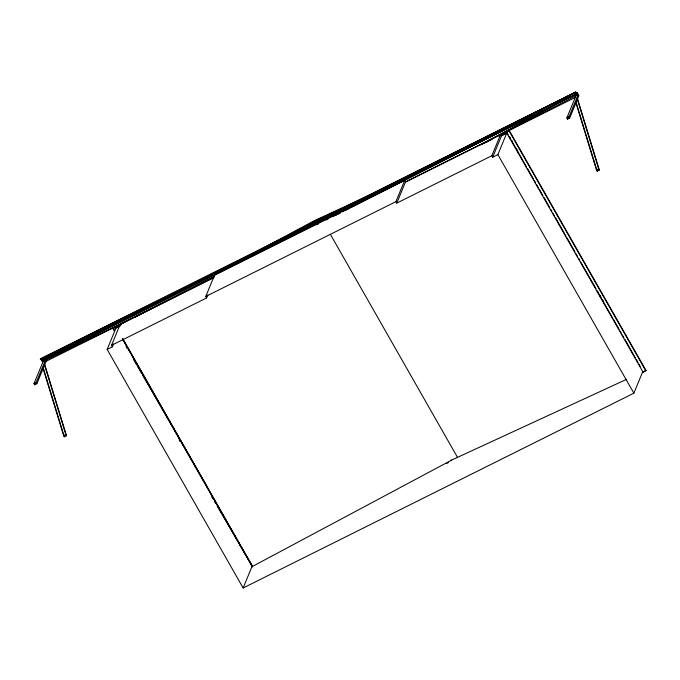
<?xml version="1.0" encoding="UTF-8"?>
<svg xmlns="http://www.w3.org/2000/svg" width="680" height="680" viewBox="0 0 680 680"><rect width="100%" height="100%" fill="white"/><g stroke="black" fill="none" stroke-linecap="round" stroke-linejoin="round"><path stroke-width="1.02" d="M40.341 359.644L575.722 92.004L575.356 92.897L40.341 359.644L40.706 358.76L575.722 92.004L577.779 95.616L577.252 92.684L575.348 93.627L577.252 92.684L578.935 95.642L569.696 118.048L567.511 119.144L566.831 117.963L577.252 92.684L575.348 93.636L577.252 92.684L576.767 93.84L41.752 360.587L46.095 361.301L213.579 277.797M42.228 359.431L45.424 360.12L46.095 361.301L36.856 383.707L34.672 384.803L34 383.622L43.239 361.207L435.047 164.186M34.672 384.803L35.479 382.849M34 383.622L36.184 382.525L45.424 360.12L122.459 323.221L214.362 276.632M114.555 331.389L112.982 328.618L115.94 326.706M506.66 131.903L509.337 130.67L646 370.421L642.965 372.521L642.625 371.934L633.87 393.184L243.143 587.996L107.159 349.418L115.923 328.168L115.71 327.258L112.982 328.618M107.159 349.418L112.353 346.834L111.511 345.355L120.267 324.096L213.452 277.635M112.353 346.834L113.543 343.935M111.511 345.355L206.593 297.942L205.751 296.471L214.514 275.213L404.685 180.395L405.526 181.874L396.763 203.133L395.921 201.654L404.685 180.395M206.593 297.942L207.791 295.043M243.143 587.996L251.906 566.737L451.639 460.122M122.774 338.7L252.543 566.593L122.723 338.827M491.844 155.728L500.608 134.47L501.449 135.949L492.694 157.199L491.844 155.728L396.763 203.133M509.337 130.67L501.551 135.711L506.642 133.356L506.302 132.77L499.613 135.856M492.694 157.199L497.879 154.615L506.642 133.356M567.511 119.144L568.692 116.271M566.831 117.963L569.024 116.867L578.255 94.46L500.387 134.802L570.766 96.237M643.322 371.654L646 370.421M577.252 92.684L575.348 93.636M564.23 99.688L481.465 144.237L488.155 141.389M566.091 98.694L570.741 96.186M114.911 327.258L125.273 321.725M254.541 252.662L314.984 220.371L369.826 195.058M115.583 327.573L121.108 324.624M134.929 317.237L144.185 312.29M272.484 243.754L274.354 242.751M276.233 241.749L314.627 221.238L353.2 203.43M115.923 328.168L120.326 325.813M298.112 230.826L314.968 221.833L333.234 213.393M446.615 463.488L448.486 462.493M141.381 313.795L214.344 276.777M335.623 215.254L340.365 212.849M345.1 210.452L349.834 208.046M351.73 207.085L516.604 123.445L342.278 211.794M526.082 118.643L518.5 122.485L523.243 120.062M527.977 117.682L532.712 115.277L527.977 117.657M540.294 111.427L542.189 110.466M316.693 224.766L318.589 223.805M326.171 219.963L328.066 219.002M332.8 216.597L340.382 212.755M436.942 163.234L441.685 160.854M446.429 158.465L451.163 156.085M455.906 153.706L460.649 151.317M468.231 147.509L470.127 146.548M477.708 142.74L479.604 141.788M487.186 137.972L489.081 137.02M41.752 360.587L193.664 284.589M195.559 283.637L203.158 279.837M205.054 278.885L212.653 275.085M214.548 274.142L253.478 254.66M255.382 253.716L262.973 249.917M264.877 248.965L272.468 245.166M274.372 244.213L281.962 240.414M283.866 239.462L303.798 229.483M305.702 228.54L313.293 224.74M315.197 223.788L322.787 219.988M324.692 219.036L332.282 215.237M334.186 214.285L341.785 210.486M343.68 209.533L354.127 204.315M356.023 203.362L363.622 199.563M365.517 198.611L373.116 194.811M375.012 193.859L382.611 190.06M384.506 189.108L392.105 185.308M394 184.365L401.6 180.557M406.342 178.185L410.142 176.29M405.526 181.874L500.608 134.47M405.467 182.121L575.798 97.197M205.751 296.471L395.921 201.654M44.744 364.582L66.504 435.727L64.32 436.815L63.648 435.633L65.832 434.546L44.566 365.024M577.575 98.923L599.343 170.068L597.159 171.156L596.479 169.975L598.672 168.886L577.396 99.365M576.767 93.84L40.706 358.76L42.764 362.363M497.505 136.127L507.654 131.444M478.567 145.571L491.971 139.383M450.95 460.402L626.594 379.329M346.426 206.686L314.627 221.238L314.968 221.833M211.803 496.944L212.874 498.771M214.481 501.517L215.56 503.344M217.167 506.09L252.603 566.465M597.644 291.524L598.715 293.361M599.794 295.188L600.865 297.024M602.471 299.769L603.542 301.597M509.303 136.476L510.365 138.304M511.419 140.139L512.473 141.967M516.179 148.368L517.76 151.113M126.081 346.57L127.143 348.406M133.526 359.44L136.714 364.956M137.785 366.792L141.508 373.235M142.57 375.071L206.924 486.327M569.024 116.867L569.696 118.048M598.672 168.886L599.343 170.068M509.167 131.087L645.83 370.846M507.135 132.957L508.19 134.802M509.294 136.519L510.289 138.49M511.394 140.207L526.583 167.076M527.697 168.81L533.417 179.061M534.539 180.804L535.517 182.75M536.571 184.594L538.144 187.357M539.265 189.108L542.878 195.661M544 197.412L549.712 207.646M550.842 209.406L551.812 211.335M552.865 213.18L554.438 215.942M555.568 217.71L566.006 236.232M567.145 238.008L574.94 251.906M575.986 253.75L577.567 256.522M578.714 258.306L579.768 260.151M580.72 262.055L596.071 288.753M597.014 290.64L612.255 317.381M613.394 319.158L619.089 329.366M620.219 331.135L621.188 333.055M622.242 334.9L623.823 337.671M624.946 339.422L635.384 357.952M636.497 359.686L638.01 362.567M639.123 364.293L640.118 366.256M506.438 132.456L643.093 372.207M497.879 154.615L633.87 393.184M330.327 234.26L457.521 457.41M122.544 339.243L252.374 567.01M179.069 439.824L180.123 441.668M113.152 328.202L114.733 330.964M36.184 382.525L36.856 383.707M65.832 434.546L66.504 435.727M576.615 104.023L597.159 171.156M575.518 101.456L596.479 169.975M43.477 368.679L64.32 436.815M42.993 368.126L63.648 435.633"/></g></svg>
